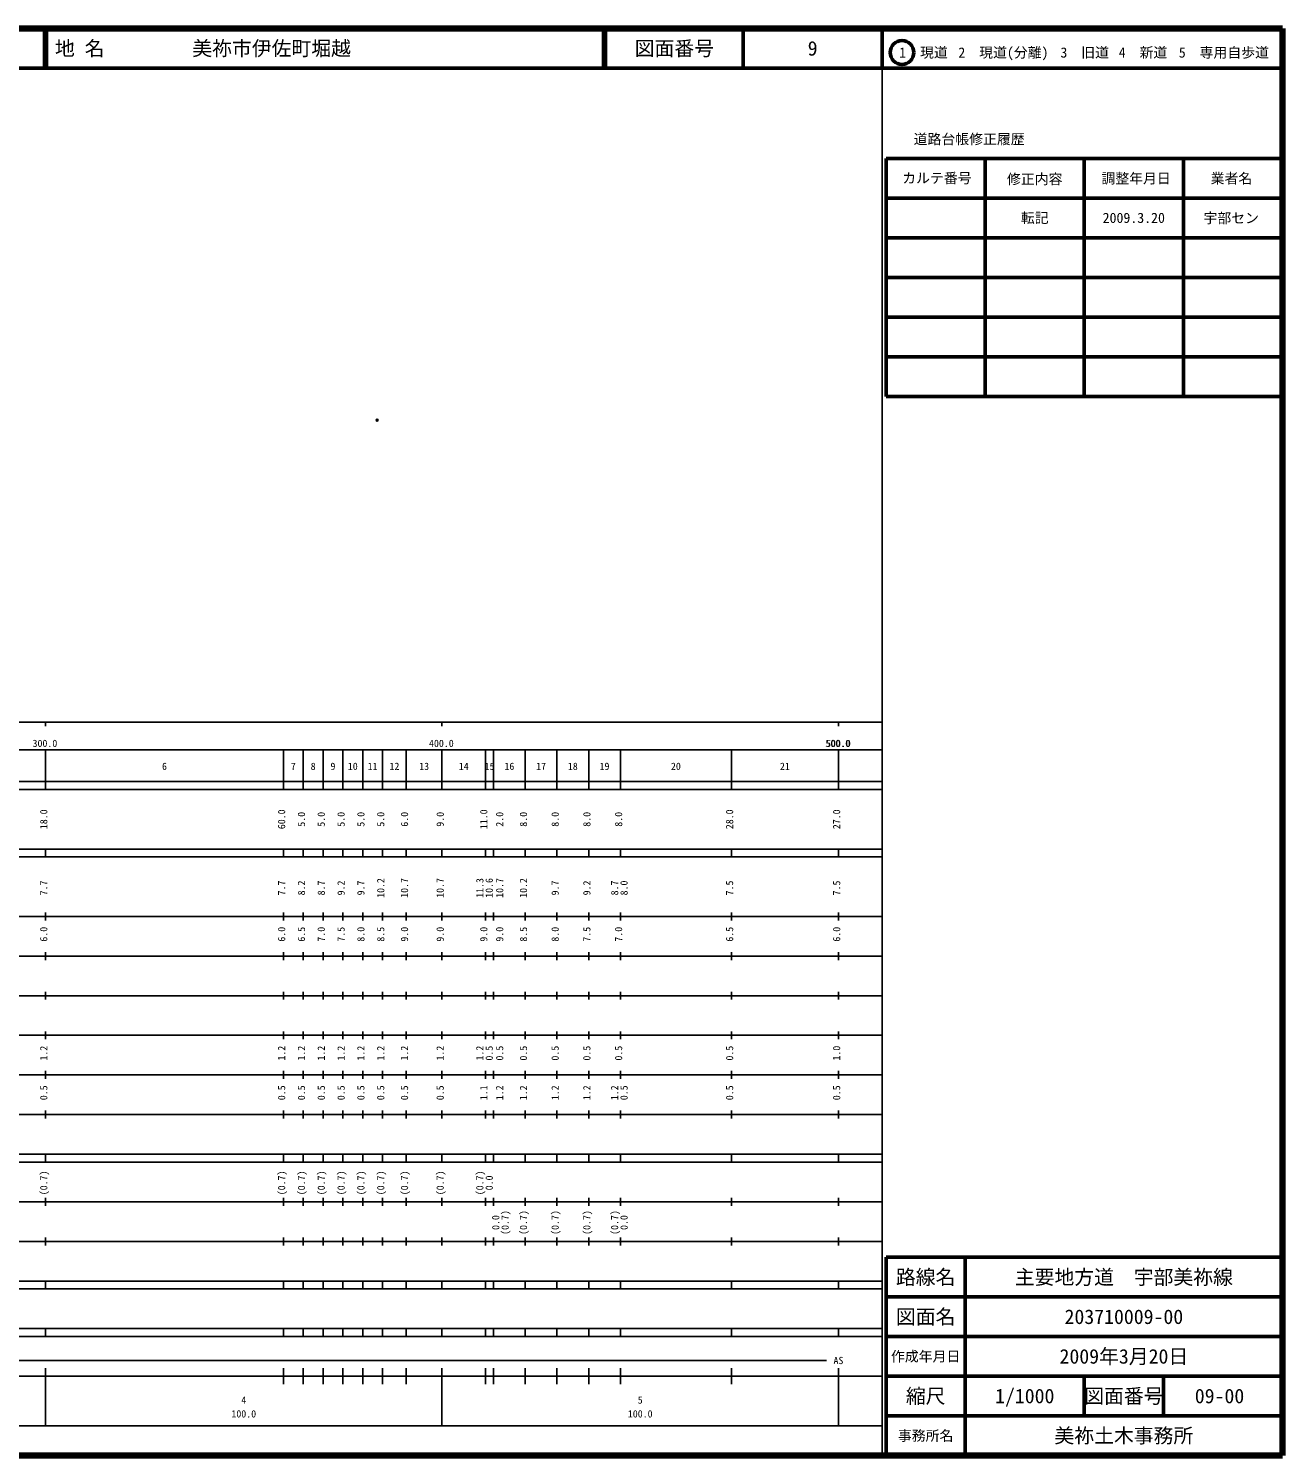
# Model space of a CAD drawing. Units: millimetres on the paper. Extents: x 40 to 680, y 20 to 380.
# Drawn here: x 363.7 to 680, y 20 to 380 of the extents above; entities that cross this region are included whole.
import ezdxf
from ezdxf.enums import TextEntityAlignment as Align

# ---------------------------------------------------------------- set-up
doc = ezdxf.new("R2010")
doc.units = ezdxf.units.MM
doc.header["$PDMODE"] = 32
doc.header["$PDSIZE"] = 0.5
doc.layers.add('M-OTRS', color=6, linetype='Continuous')
doc.layers.add('M-TTL-TXT', color=7, linetype='Continuous')
for name, color, linetype, lineweight in [('M-TTL', 2, 'Continuous', 140), ('M-TTL-BAND', 7, 'Continuous', 25), ('M-TTL-FRAM', 2, 'Continuous', 50), ('M-TTL-LINE', 7, 'Continuous', 50)]:
    doc.layers.add(name, color=color, linetype=linetype, lineweight=lineweight)
doc.styles.add('ＭＳ ゴシック', font='')
doc.styles.get('ＭＳ ゴシック').set_extended_font_data('MS Gothic')

msp = doc.modelspace()

# ---------------------------------------------------------------- linework, layer by layer
at = {"layer": 'M-OTRS'}
msp.add_point((451.638, 281.184), dxfattribs=at)
at = {"layer": 'M-TTL'}
for p, q in [((680, 380), (40, 380)), ((680, 20), (680, 380)), ((40, 20), (680, 20))]:
    msp.add_line(p, q, dxfattribs=at)
at = {"layer": 'M-TTL-BAND'}
for p, q in [((579, 20), (579, 370)), ((40, 205), (579, 205)), ((368, 205), (368, 204)), ((468, 205), (468, 204)), ((568, 205), (568, 204)), ((68, 198), (579, 198)), ((368, 188), (368, 198)), ((428, 188), (428, 198)), ((433, 188), (433, 198)), ((438, 188), (438, 198)), ((443, 188), (443, 198)), ((448, 188), (448, 198)), ((453, 188), (453, 198)), ((459, 188), (459, 198)), ((468, 188), (468, 198)), ((479, 188), (479, 198)), ((481, 188), (481, 198)), ((489, 188), (489, 198)), ((497, 188), (497, 198)), ((505, 188), (505, 198)), ((513, 188), (513, 198)), ((541, 188), (541, 198)), ((568, 188), (568, 198)), ((40, 190), (579, 190)), ((40, 188), (579, 188)), ((40, 173), (579, 173)), ((368, 171), (368, 173)), ((428, 171), (428, 173)), ((433, 171), (433, 173)), ((438, 171), (438, 173)), ((443, 171), (443, 173)), ((448, 171), (448, 173)), ((453, 171), (453, 173)), ((459, 171), (459, 173)), ((468, 171), (468, 173)), ((479, 171), (479, 173)), ((481, 171), (481, 173)), ((489, 171), (489, 173)), ((497, 171), (497, 173)), ((505, 171), (505, 173)), ((513, 171), (513, 173)), ((541, 171), (541, 173)), ((568, 171), (568, 173)), ((40, 171), (579, 171)), ((40, 156), (579, 156)), ((368, 155), (368, 157)), ((428, 155), (428, 157)), ((433, 155), (433, 157)), ((438, 155), (438, 157)), ((443, 155), (443, 157)), ((448, 155), (448, 157)), ((453, 155), (453, 157)), ((459, 155), (459, 157)), ((468, 155), (468, 157)), ((479, 155), (479, 157)), ((481, 155), (481, 157)), ((489, 155), (489, 157)), ((497, 155), (497, 157)), ((505, 155), (505, 157)), ((513, 155), (513, 157)), ((541, 155), (541, 157)), ((568, 155), (568, 157)), ((46, 146), (579, 146)), ((368, 145), (368, 147)), ((428, 145), (428, 147)), ((433, 145), (433, 147)), ((438, 145), (438, 147)), ((443, 145), (443, 147)), ((448, 145), (448, 147)), ((453, 145), (453, 147)), ((459, 145), (459, 147)), ((468, 145), (468, 147)), ((479, 145), (479, 147)), ((481, 145), (481, 147)), ((489, 145), (489, 147)), ((497, 145), (497, 147)), ((505, 145), (505, 147)), ((513, 145), (513, 147)), ((541, 145), (541, 147)), ((568, 145), (568, 147)), ((368, 135), (368, 137)), ((428, 135), (428, 137)), ((433, 135), (433, 137)), ((438, 135), (438, 137)), ((443, 135), (443, 137)), ((448, 135), (448, 137)), ((453, 135), (453, 137)), ((459, 135), (459, 137)), ((468, 135), (468, 137)), ((479, 135), (479, 137)), ((481, 135), (481, 137)), ((489, 135), (489, 137)), ((497, 135), (497, 137)), ((505, 135), (505, 137)), ((513, 135), (513, 137)), ((541, 135), (541, 137)), ((568, 135), (568, 137)), ((52, 136), (579, 136)), ((46, 126), (579, 126)), ((368, 125), (368, 127)), ((428, 125), (428, 127)), ((433, 125), (433, 127)), ((438, 125), (438, 127)), ((443, 125), (443, 127)), ((448, 125), (448, 127)), ((453, 125), (453, 127)), ((459, 125), (459, 127)), ((468, 125), (468, 127)), ((479, 125), (479, 127)), ((481, 125), (481, 127)), ((489, 125), (489, 127)), ((497, 125), (497, 127)), ((505, 125), (505, 127)), ((513, 125), (513, 127)), ((541, 125), (541, 127)), ((568, 125), (568, 127)), ((52, 116), (579, 116)), ((368, 115), (368, 117)), ((428, 115), (428, 117)), ((433, 115), (433, 117)), ((438, 115), (438, 117)), ((443, 115), (443, 117)), ((448, 115), (448, 117)), ((453, 115), (453, 117)), ((459, 115), (459, 117)), ((468, 115), (468, 117)), ((479, 115), (479, 117)), ((481, 115), (481, 117)), ((489, 115), (489, 117)), ((497, 115), (497, 117)), ((505, 115), (505, 117)), ((513, 115), (513, 117)), ((541, 115), (541, 117)), ((568, 115), (568, 117)), ((46, 106), (579, 106)), ((368, 105), (368, 107)), ((428, 105), (428, 107)), ((433, 105), (433, 107)), ((438, 105), (438, 107)), ((443, 105), (443, 107)), ((448, 105), (448, 107)), ((453, 105), (453, 107)), ((459, 105), (459, 107)), ((468, 105), (468, 107)), ((479, 105), (479, 107)), ((481, 105), (481, 107)), ((489, 105), (489, 107)), ((497, 105), (497, 107)), ((505, 105), (505, 107)), ((513, 105), (513, 107)), ((541, 105), (541, 107)), ((568, 105), (568, 107)), ((40, 96), (579, 96)), ((40, 94), (579, 94)), ((368, 94), (368, 96)), ((428, 94), (428, 96)), ((433, 94), (433, 96)), ((438, 94), (438, 96)), ((443, 94), (443, 96)), ((448, 94), (448, 96)), ((453, 94), (453, 96)), ((459, 94), (459, 96)), ((468, 94), (468, 96)), ((479, 94), (479, 96)), ((481, 94), (481, 96)), ((489, 94), (489, 96)), ((497, 94), (497, 96)), ((505, 94), (505, 96)), ((513, 94), (513, 96)), ((541, 94), (541, 96)), ((568, 94), (568, 96)), ((49, 84), (579, 84)), ((368, 83), (368, 85)), ((428, 83), (428, 85)), ((433, 83), (433, 85)), ((438, 83), (438, 85)), ((443, 83), (443, 85)), ((448, 83), (448, 85)), ((453, 83), (453, 85)), ((459, 83), (459, 85)), ((468, 83), (468, 85)), ((479, 83), (479, 85)), ((481, 83), (481, 85)), ((489, 83), (489, 85)), ((497, 83), (497, 85)), ((505, 83), (505, 85)), ((513, 83), (513, 85)), ((541, 83), (541, 85)), ((568, 83), (568, 85)), ((40, 74), (579, 74)), ((368, 73), (368, 75)), ((428, 73), (428, 75)), ((433, 73), (433, 75)), ((438, 73), (438, 75)), ((443, 73), (443, 75)), ((448, 73), (448, 75)), ((453, 73), (453, 75)), ((459, 73), (459, 75)), ((468, 73), (468, 75)), ((479, 73), (479, 75)), ((481, 73), (481, 75)), ((489, 73), (489, 75)), ((497, 73), (497, 75)), ((505, 73), (505, 75)), ((513, 73), (513, 75)), ((541, 73), (541, 75)), ((568, 73), (568, 75)), ((40, 64), (579, 64)), ((40, 62), (579, 62)), ((368, 62), (368, 64)), ((428, 62), (428, 64)), ((433, 62), (433, 64)), ((438, 62), (438, 64)), ((443, 62), (443, 64)), ((448, 62), (448, 64)), ((453, 62), (453, 64)), ((459, 62), (459, 64)), ((468, 62), (468, 64)), ((479, 62), (479, 64)), ((481, 62), (481, 64)), ((489, 62), (489, 64)), ((497, 62), (497, 64)), ((505, 62), (505, 64)), ((513, 62), (513, 64)), ((541, 62), (541, 64)), ((568, 62), (568, 64)), ((40, 52), (579, 52)), ((368, 50), (368, 52)), ((428, 50), (428, 52)), ((433, 50), (433, 52)), ((438, 50), (438, 52)), ((443, 50), (443, 52)), ((448, 50), (448, 52)), ((453, 50), (453, 52)), ((459, 50), (459, 52)), ((468, 50), (468, 52)), ((479, 50), (479, 52)), ((481, 50), (481, 52)), ((489, 50), (489, 52)), ((497, 50), (497, 52)), ((505, 50), (505, 52)), ((513, 50), (513, 52)), ((541, 50), (541, 52)), ((568, 50), (568, 52)), ((40, 50), (579, 50)), ((71, 44), (565, 44)), ((40, 40), (579, 40)), ((368, 27.5), (368, 42)), ((428, 38), (428, 42)), ((433, 38), (433, 42)), ((438, 38), (438, 42)), ((443, 38), (443, 42)), ((448, 38), (448, 42)), ((453, 38), (453, 42)), ((459, 38), (459, 42)), ((468, 27.5), (468, 42)), ((479, 38), (479, 42)), ((481, 38), (481, 42)), ((489, 38), (489, 42)), ((497, 38), (497, 42)), ((505, 38), (505, 42)), ((513, 38), (513, 42)), ((541, 38), (541, 42)), ((568, 27.5), (568, 42)), ((68, 27.5), (579, 27.5))]:
    msp.add_line(p, q, dxfattribs=at)
at = {"layer": 'M-TTL-FRAM'}
for p, q in [((580, 347.197), (580, 287.197)), ((580, 347.197), (680, 347.197)), ((580, 287.197), (680, 287.197)), ((680, 70), (580, 70)), ((580, 70), (580, 20))]:
    msp.add_line(p, q, dxfattribs=at)
at = {"layer": 'M-TTL-LINE'}
for p, q in [((367.75, 380), (367.75, 370)), ((368.25, 380), (368.25, 370)), ((508.747, 380), (508.747, 370)), ((509.247, 380), (509.247, 370)), ((543.997, 380), (543.997, 370)), ((579, 380), (579, 370)), ((40, 370), (680, 370)), ((605, 347.197), (605, 287.197)), ((630, 347.197), (630, 287.197)), ((655, 347.197), (655, 287.197)), ((580, 337.197), (680, 337.197)), ((580, 327.197), (680, 327.197)), ((580, 317.197), (680, 317.197)), ((580, 307.197), (680, 307.197)), ((580, 297.197), (680, 297.197)), ((600, 70), (600, 20)), ((680, 60), (580, 60)), ((680, 50), (580, 50)), ((680, 40), (580, 40)), ((630, 40), (630, 30)), ((650, 40), (650, 30)), ((680, 30), (580, 30))]:
    msp.add_line(p, q, dxfattribs=at)
msp.add_circle((584.031, 373.958), 3, dxfattribs=at)

# ---------------------------------------------------------------- texts
at = {"layer": 'M-TTL-BAND', "style": 'ＭＳ ゴシック'}
for s, p in [('300.0', (367.844, 198.195)), ('400.0', (467.844, 198.195)), ('500.0', (567.844, 198.195)), ('500.0', (568, 198.195)), ('6', (398, 192.405)), ('7', (430.5, 192.405)), ('8', (435.5, 192.405)), ('9', (440.5, 192.405)), ('10', (445.5, 192.405)), ('11', (450.5, 192.405)), ('12', (456, 192.405)), ('13', (463.5, 192.405)), ('14', (473.5, 192.405)), ('15', (480, 192.405)), ('16', (485, 192.405)), ('17', (493, 192.405)), ('18', (501, 192.405)), ('19', (509, 192.405)), ('20', (527, 192.405)), ('21', (554.5, 192.405)), ('AS', (568, 42.5)), ('4', (418, 32.523)), ('5', (518, 32.523)), ('100.0', (418, 29.033)), ('100.0', (518, 29.033))]:
    msp.add_text(s, height=1.833, dxfattribs=at).set_placement(p, align=Align.BOTTOM_CENTER)
for s, p in [('18.0', (369, 180.5)), ('60.0', (429, 180.5)), ('5.0', (434, 180.5)), ('5.0', (439, 180.5)), ('5.0', (444, 180.5)), ('5.0', (449, 180.5)), ('5.0', (454, 180.5)), ('6.0', (460, 180.5)), ('9.0', (469, 180.5)), ('11.0', (480, 180.5)), ('2.0', (484, 180.5)), ('8.0', (490, 180.5)), ('8.0', (498, 180.5)), ('8.0', (506, 180.5)), ('8.0', (514, 180.5)), ('28.0', (542, 180.5)), ('27.0', (569, 180.5)), ('7.7', (369, 163.174)), ('7.7', (429, 163.174)), ('8.2', (434, 163.174)), ('8.7', (439, 163.174)), ('9.2', (444, 163.174)), ('9.7', (449, 163.174)), ('10.2', (454, 163.174)), ('10.7', (460, 163.174)), ('10.7', (469, 163.174)), ('11.3', (479, 163.174)), ('10.6', (481.37, 163.174)), ('10.7', (484, 163.174)), ('10.2', (490, 163.174)), ('9.7', (498, 163.174)), ('9.2', (506, 163.174)), ('8.7', (513, 163.174)), ('8.0', (515.37, 163.174)), ('7.5', (542, 163.174)), ('7.5', (569, 163.174)), ('6.0', (369, 151.5)), ('6.0', (429, 151.5)), ('6.5', (434, 151.5)), ('7.0', (439, 151.5)), ('7.5', (444, 151.5)), ('8.0', (449, 151.5)), ('8.5', (454, 151.5)), ('9.0', (460, 151.5)), ('9.0', (469, 151.5)), ('9.0', (480, 151.5)), ('9.0', (484, 151.5)), ('8.5', (490, 151.5)), ('8.0', (498, 151.5)), ('7.5', (506, 151.5)), ('7.0', (514, 151.5)), ('6.5', (542, 151.5)), ('6.0', (569, 151.5)), ('1.2', (369, 121.5)), ('1.2', (429, 121.5)), ('1.2', (434, 121.5)), ('1.2', (439, 121.5)), ('1.2', (444, 121.5)), ('1.2', (449, 121.5)), ('1.2', (454, 121.5)), ('1.2', (460, 121.5)), ('1.2', (469, 121.5)), ('1.2', (479, 121.5)), ('0.5', (481.37, 121.5)), ('0.5', (484, 121.5)), ('0.5', (490, 121.5)), ('0.5', (498, 121.5)), ('0.5', (506, 121.5)), ('0.5', (514, 121.5)), ('0.5', (542, 121.5)), ('1.0', (569, 121.5)), ('0.5', (369, 111.5)), ('0.5', (429, 111.5)), ('0.5', (434, 111.5)), ('0.5', (439, 111.5)), ('0.5', (444, 111.5)), ('0.5', (449, 111.5)), ('0.5', (454, 111.5)), ('0.5', (460, 111.5)), ('0.5', (469, 111.5)), ('1.1', (480, 111.5)), ('1.2', (484, 111.5)), ('1.2', (490, 111.5)), ('1.2', (498, 111.5)), ('1.2', (506, 111.5)), ('1.2', (513, 111.5)), ('0.5', (515.37, 111.5)), ('0.5', (542, 111.5)), ('0.5', (569, 111.5)), ('(0.7)', (369, 88.764)), ('(0.7)', (429, 88.764)), ('(0.7)', (434, 88.764)), ('(0.7)', (439, 88.764)), ('(0.7)', (444, 88.764)), ('(0.7)', (449, 88.764)), ('(0.7)', (454, 88.764)), ('(0.7)', (460, 88.764)), ('(0.7)', (469, 88.764)), ('(0.7)', (479, 88.764)), ('0.0', (481.37, 88.764)), ('0.0', (483, 78.764)), ('(0.7)', (485.37, 78.764)), ('(0.7)', (490, 78.764)), ('(0.7)', (498, 78.764)), ('(0.7)', (506, 78.764)), ('(0.7)', (513, 78.764)), ('0.0', (515.37, 78.764))]:
    msp.add_text(s, height=1.833, rotation=90, dxfattribs=at).set_placement(p, align=Align.BOTTOM_CENTER)
at = {"layer": 'M-TTL-TXT', "style": 'ＭＳ ゴシック'}
for s, p in [('地 名', (370.38, 375)), ('美祢市伊佐町堀越', (405.024, 375))]:
    msp.add_text(s, height=3.666, dxfattribs=at).set_placement(p, align=Align.MIDDLE_LEFT)
for s, height, p in [('図面番号', 3.666, (526.622, 375)), ('9', 3.666, (561.497, 375)), ('1\u3000現道', 2.566, (589.448, 373.958)), ('2\u3000現道(分離)', 2.566, (609.619, 373.958)), ('3\u3000旧道', 2.566, (630.121, 373.958)), ('4\u3000新道', 2.566, (644.824, 373.958)), ('5\u3000専用自歩道', 2.566, (665.228, 373.958)), ('道路台帳修正履歴', 2.566, (600.968, 352.113)), ('カルテ番号', 2.566, (592.839, 342.277)), ('修正内容', 2.566, (617.509, 342.023)), ('調整年月日', 2.566, (643.089, 342.197)), ('業者名', 2.566, (667.134, 342.197)), ('転記', 2.566, (617.5, 332.245)), ('2009.3.20', 2.566, (642.5, 332.245)), ('宇部セン', 2.566, (667.077, 332.189)), ('路線名', 3.666, (590, 65)), ('路線名', 3.666, (590, 65)), ('主要地方道\u3000宇部美祢線', 3.666, (640, 65)), ('図面名', 3.666, (590, 55)), ('図面名', 3.666, (590, 55)), ('203710009-00', 3.666, (640, 55)), ('2009年3月20日', 3.666, (640, 45)), ('作成年月日', 2.566, (590, 45)), ('作成年月日', 2.566, (590, 45)), ('縮尺', 3.666, (590, 35)), ('縮尺', 3.666, (590, 35)), ('1/1000', 3.666, (615, 35)), ('図面番号', 3.666, (640, 35)), ('図面番号', 3.666, (640, 35)), ('09-00', 3.666, (664.125, 35)), ('事務所名', 2.566, (590, 25)), ('事務所名', 2.566, (590, 25)), ('美祢土木事務所', 3.666, (640, 25))]:
    msp.add_text(s, height=height, dxfattribs=at).set_placement(p, align=Align.MIDDLE_CENTER)

doc.saveas('drawing.dxf')
